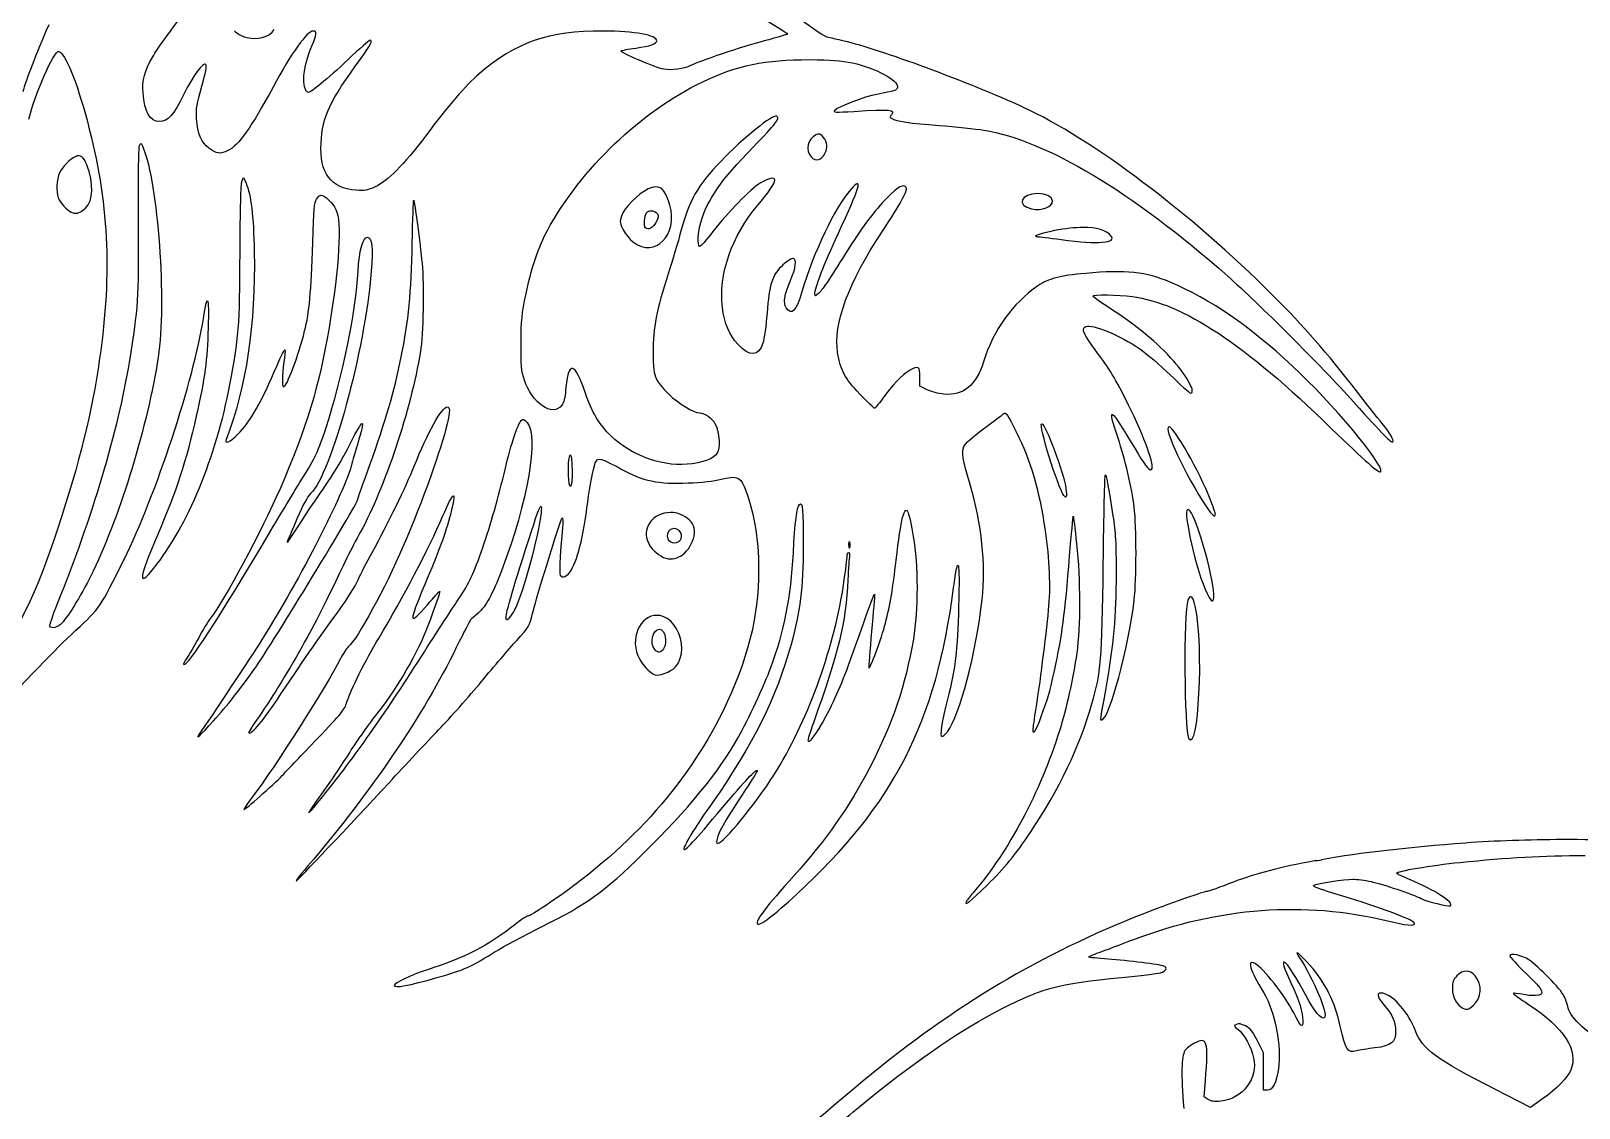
# Model space of a CAD drawing. Extents: x 61 to 2916, y 182 to 2969.
# Drawn here: x 692 to 1449, y 1336 to 1862 of the extents above; entities that cross this region are included whole.
import ezdxf

# ---------------------------------------------------------------- set-up
doc = ezdxf.new("R2010")
doc.units = 0
doc.layers.add('Layer_1', color=7, linetype='CONTINUOUS')

msp = doc.modelspace()

# ---------------------------------------------------------------- linework, layer by layer
at = {"layer": 'Layer_1', "color": 7}
for points in [[(1077.24412, 1811.800988)], [(715.348899, 1801.160319)], [(745.827955, 1807.172054)], [(997.421579, 1785.918579)], [(1184.135487, 1782.643221)], [(995.249185, 1774.28184)], [(1206.257642, 1766.109418)], [(1186.116032, 1670.154574)], [(1248.316432, 1668.653057)], [(955.748075, 1654.950904)], [(1004.757495, 1626.742349)], [(1257.442376, 1628.15293)], [(1006.51688, 1619.04011)], [(1092.118092, 1612.518619)], [(1258.889666, 1585.574178)], [(998.271182, 1576.449652)], [(999.314136, 1569.652745)], [(1393.627205, 1402.542657)]]:
    msp.add_lwpolyline(points, close=True, dxfattribs=at)
for points in [[(795.294436, 1788.660796), (796.094233, 1790.535806), (797.276398, 1787.780437)], [(1130.15995, 1686.780617), (1126.617907, 1688.536969), (1126.617907, 1692.969631)], [(941.409712, 1629.82291), (941.410137, 1629.82291)], [(1440.362127, 1466.836847), (1440.360228, 1466.837811)], [(1296.394952, 1344.351563), (1294.562405, 1344.351563), (1294.562405, 1353.436575), (1294.562405, 1362.52014), (1291.562377, 1368.378039)], [(1267.481759, 1339.835505), (1265.477828, 1341.149424), (1266.109163, 1349.125547)], [(1430.859203, 1340.021487), (1424.970548, 1335.780758), (1408.140863, 1344.442386)]]:
    msp.add_lwpolyline(points, dxfattribs=at)
for points in [[(998.351743, 1899.475069), (1017.080873, 1888.760387), (1062.440477, 1861.086362), (1061.948097, 1860.674232)], [(1081.242826, 1859.22116), (1078.232451, 1859.993887), (1065.812355, 1869.265276), (1048.115295, 1883.952189)], [(751.734213, 1849.560402), (754.479151, 1854.272448), (756.314647, 1856.82701), (769.135194, 1873.780229)], [(700.876201, 1865.155112), (694.41146, 1850.257812), (689.801517, 1838.386619), (688.136413, 1832.352773)], [(791.680705, 1862.204974), (792.889118, 1861.076243), (794.998498, 1859.794327), (796.368231, 1859.355891)], [(796.368231, 1859.355891), (802.390143, 1857.428609), (809.100706, 1859.053178), (811.025436, 1862.90519)], [(830.122674, 1862.155197), (827.112016, 1862.155197), (819.462446, 1851.498313), (810.4718, 1834.780087)], [(829.636361, 1855.308486), (831.842885, 1860.139843), (831.985609, 1862.155197), (830.122674, 1862.155197)], [(971.726654, 1862.124441), (945.053121, 1862.174048), (929.060737, 1856.65849), (911.212335, 1841.25322)], [(997.976746, 1857.373929), (997.976746, 1860.165213), (987.312436, 1862.096095), (971.726654, 1862.124441)], [(825.476194, 1838.698572), (825.476194, 1843.142687), (827.171345, 1849.91102), (829.636361, 1855.308486)], [(857.863993, 1857.655183), (857.527236, 1857.655183), (852.717621, 1853.420294), (847.176467, 1848.243478)], [(853.593926, 1848.95543), (858.136177, 1855.167264), (859.358452, 1857.655183), (857.863993, 1857.655183)], [(980.527491, 1852.438823), (980.843215, 1852.717187), (984.071688, 1853.344694), (987.702314, 1853.833388)], [(987.702314, 1853.833388), (994.908034, 1854.803662), (997.976746, 1855.861017), (997.976746, 1857.373929)], [(1050.476902, 1857.293368), (1040.067455, 1854.535759), (1018.446553, 1847.315044), (1014.44745, 1845.259579)], [(1061.948097, 1860.674232), (1061.620128, 1860.399837), (1056.458307, 1858.877911), (1050.476902, 1857.293368)], [(1089.491416, 1857.242117), (1086.397674, 1857.959285), (1082.686487, 1858.850444), (1081.242826, 1859.22116)], [(1177.158155, 1824.839691), (1150.304083, 1837.169588), (1106.948636, 1853.194514), (1089.491416, 1857.242117)], [(691.205295, 1819.035906), (693.679098, 1830.436603), (703.529551, 1852.933301), (705.730661, 1852.207374)], [(705.730661, 1852.207374), (708.985128, 1851.134429), (714.535381, 1837.537186), (719.730283, 1817.910888)], [(746.928056, 1831.86507), (746.444521, 1838.260561), (747.573281, 1842.41676), (751.734213, 1849.560402)], [(777.691372, 1845.738607), (776.363932, 1847.066104), (771.348209, 1840.362883), (766.854431, 1831.257122)], [(847.176467, 1848.243478), (836.610263, 1838.372672), (829.126152, 1832.155084), (827.809681, 1832.155084)], [(833.945971, 1807.343437), (834.74336, 1820.840702), (837.866299, 1827.452562), (853.593926, 1848.95543)], [(1001.386921, 1843.472471), (997.21601, 1844.251717), (979.754736, 1851.757372), (980.527491, 1852.438823)], [(1020.523334, 1837.336322), (1037.420115, 1845.419028), (1050.941389, 1848.228001), (1072.617737, 1848.157134)], [(1072.617737, 1848.157134), (1083.338429, 1848.122552), (1087.662497, 1847.787297), (1093.617794, 1846.534039)], [(1093.617794, 1846.534039), (1104.898897, 1844.160073), (1116.254439, 1837.996854), (1115.600824, 1834.602865)], [(775.621564, 1835.128693), (777.524184, 1841.762409), (778.201355, 1845.228681), (777.691372, 1845.738607)], [(827.809681, 1832.155084), (826.461548, 1832.155084), (825.476194, 1834.917937), (825.476194, 1838.698572)], [(911.212335, 1841.25322), (904.697731, 1835.630682), (896.343324, 1825.945971), (884.925562, 1810.780031)], [(1014.44745, 1845.259579), (1011.364423, 1843.67444), (1004.980101, 1842.801225), (1001.386921, 1843.472471)], [(755.034545, 1817.905049), (750.34716, 1817.905049), (747.630002, 1822.583788), (746.928056, 1831.86507)], [(766.854431, 1831.257122), (761.760869, 1820.935578), (759.077358, 1817.905049), (755.034545, 1817.905049)], [(773.131263, 1819.153062), (772.833681, 1824.575784), (773.11709, 1826.402804), (775.621564, 1835.128693)], [(810.4718, 1834.780087), (799.776818, 1814.892973), (793.618701, 1806.205012), (788.438965, 1803.697448)], [(944.55048, 1764.662213), (961.105657, 1794.985931), (990.227963, 1822.844406), (1020.523334, 1837.336322)], [(1105.568046, 1831.192747), (1099.438417, 1830.065944), (1087.054151, 1825.33808), (1084.992762, 1823.338203)], [(1115.600824, 1834.602865), (1115.323311, 1833.161726), (1114.194183, 1832.778396), (1105.568046, 1831.192747)], [(1084.992762, 1823.338203), (1084.007493, 1822.382102), (1085.170778, 1822.325551), (1094.367815, 1822.881143)], [(1094.367815, 1822.881143), (1112.432814, 1823.972768), (1114.797058, 1823.763231), (1112.710695, 1821.249374)], [(1298.77575, 1733.204634), (1259.164542, 1772.841892), (1210.422855, 1809.566572), (1177.158155, 1824.839691)], [(719.730283, 1817.910888), (730.161245, 1778.502386), (731.890724, 1744.933726), (725.700972, 1702.000359)], [(779.15618, 1804.91034), (775.338382, 1807.770478), (773.520206, 1812.070706), (773.131263, 1819.153062)], [(1056.602563, 1820.470042), (1054.765735, 1821.605322), (1040.304036, 1809.962488), (1029.381289, 1798.554449)], [(1045.042019, 1805.329359), (1056.39002, 1816.994217), (1058.260297, 1819.445315), (1056.602563, 1820.470042)], [(1112.710695, 1821.249374), (1111.877052, 1820.246473), (1111.890034, 1819.938885), (1112.789782, 1819.380203)], [(1112.789782, 1819.380203), (1114.945537, 1818.041679), (1121.670953, 1817.058507), (1135.992989, 1815.986157)], [(1135.992989, 1815.986157), (1144.036633, 1815.383737), (1153.824157, 1814.354672), (1157.743067, 1813.699527)], [(884.925562, 1810.780031), (874.295947, 1796.660616), (866.441601, 1788.721769), (860.33516, 1785.925921)], [(1075.733816, 1811.346877), (1071.711725, 1809.514329), (1070.552748, 1803.775741), (1073.53506, 1800.465998)], [(1077.24412, 1811.800988), (1076.837829, 1811.809492), (1076.378757, 1811.64083), (1075.733816, 1811.346877)], [(1079.44866, 1810.147166), (1078.45191, 1811.305859), (1077.921149, 1811.791549), (1077.24412, 1811.800988)], [(1080.137169, 1802.207723), (1081.712613, 1805.25407), (1081.49528, 1807.768097), (1079.44866, 1810.147166)], [(1157.743067, 1813.699527), (1188.706623, 1808.522285), (1229.793325, 1783.923238), (1276.992025, 1742.305689)], [(714.30739, 1800.880567), (711.13286, 1799.434042), (707.538688, 1795.881483), (706.143755, 1792.810673)], [(715.348899, 1801.160347), (715.012454, 1801.13767), (714.665067, 1801.043843), (714.30739, 1800.880567)], [(715.681375, 1801.160319), (715.571674, 1801.168823), (715.461123, 1801.168823), (715.348899, 1801.160319)], [(720.559334, 1793.449378), (719.153289, 1798.520235), (717.584676, 1801.021931), (715.681375, 1801.160319)], [(744.683917, 1768.186624), (744.587822, 1788.073087), (744.808642, 1805.116901), (745.174624, 1806.061748)], [(745.174624, 1806.061748), (745.453554, 1806.781609), (745.626667, 1807.178205), (745.827955, 1807.172054)], [(745.827955, 1807.172054), (746.086759, 1807.16355), (746.393299, 1806.491198), (747.03943, 1804.985061)], [(747.03943, 1804.985061), (754.202035, 1788.292092), (758.467595, 1728.875493), (754.378294, 1702.779691)], [(788.438965, 1803.697448), (784.602855, 1801.840522), (782.969046, 1802.053603), (779.15618, 1804.91034)], [(851.077377, 1784.323377), (838.633782, 1785.216577), (833.079418, 1792.67923), (833.945971, 1807.343437)], [(1019.452543, 1768.462011), (1022.865722, 1779.955742), (1029.107859, 1788.949307), (1045.042019, 1805.329359)], [(1073.53506, 1800.465998), (1075.569208, 1798.209075), (1078.464751, 1798.973638), (1080.137169, 1802.207723)], [(717.16818, 1774.318407), (721.969036, 1777.245812), (723.171723, 1784.028687), (720.559334, 1793.449378)], [(1029.381289, 1798.554449), (1017.77165, 1786.429441), (1013.653378, 1779.178139), (1009.665898, 1763.846286)], [(706.143755, 1792.810673), (704.603999, 1789.420738), (704.323056, 1783.839077), (705.531441, 1780.640708)], [(794.358433, 1753.7857), (794.447441, 1775.16407), (794.776573, 1787.446175), (795.294436, 1788.660796)], [(797.276398, 1787.780437), (799.744191, 1782.030397), (800.923578, 1772.142838), (801.293047, 1754.097682)], [(860.33516, 1785.925921), (856.686421, 1784.25492), (855.317141, 1784.018964), (851.077377, 1784.323377)], [(997.421579, 1785.918579), (996.355466, 1785.889382), (995.150284, 1785.552569), (993.76238, 1784.938611)], [(1004.397126, 1777.007928), (1002.561347, 1783.322971), (1000.61975, 1786.007134), (997.421579, 1785.918579)], [(1048.578137, 1787.833218), (1043.619193, 1784.71816), (1032.656336, 1773.473227), (1025.420313, 1764.077736)], [(1047.297894, 1776.956705), (1052.395425, 1782.98063), (1055.74267, 1787.829562), (1055.74267, 1789.188183)], [(1055.74267, 1789.188183), (1055.74267, 1790.877354), (1052.426464, 1790.250555), (1048.578137, 1787.833218)], [(1086.585101, 1762.968847), (1097.30602, 1785.835751), (1099.057411, 1791.906645), (1092.863464, 1784.730689)], [(1108.302921, 1764.334073), (1116.917152, 1777.308911), (1120.710516, 1784.29968), (1119.873726, 1785.653511)], [(1119.873726, 1785.653511), (1118.692865, 1787.564351), (1116.015732, 1786.113774), (1110.539718, 1780.599747)], [(705.531441, 1780.640708), (706.478783, 1778.133229), (709.754878, 1774.499967), (711.858163, 1773.624115)], [(829.85908, 1758.767662), (830.364527, 1774.958047), (830.661372, 1778.308807), (831.740015, 1779.955231)], [(831.740015, 1779.955231), (832.444653, 1781.030643), (833.404269, 1781.910775), (833.871363, 1781.910775)], [(833.871363, 1781.910775), (835.634093, 1781.910775), (839.642493, 1778.079087), (841.160423, 1774.943931)], [(878.511135, 1758.487825), (878.7569, 1770.149027), (879.066303, 1779.581567), (879.199645, 1779.448367)], [(879.199645, 1779.448367), (879.640434, 1779.007833), (882.369667, 1758.436461), (883.292404, 1748.603016)], [(993.76238, 1784.938611), (989.117487, 1782.884053), (981.862472, 1775.466159), (980.698846, 1771.582115)], [(1092.863464, 1784.730689), (1084.809615, 1775.400055), (1074.767624, 1754.393025), (1068.929313, 1734.6621)], [(1110.539718, 1780.599747), (1104.75107, 1774.771187), (1097.697231, 1765.316593), (1090.255979, 1753.412178)], [(1184.135487, 1782.643221), (1175.885253, 1782.671567), (1173.590685, 1776.873622), (1181.176504, 1775.165175)], [(1181.176504, 1775.165175), (1186.178593, 1774.038542), (1191.763032, 1776.210454), (1191.34407, 1779.120255)], [(1191.34407, 1779.120255), (1191.040479, 1781.228643), (1188.174643, 1782.643221), (1184.135487, 1782.643221)], [(711.858163, 1773.624115), (714.077443, 1772.700273), (714.633177, 1772.772415), (717.16818, 1774.318407)], [(841.160423, 1774.943931), (844.134854, 1768.799533), (842.93486, 1747.826406), (837.84691, 1717.035565)], [(980.698846, 1771.582115), (979.86319, 1768.792872), (979.945707, 1768.164882), (981.569, 1764.896526)], [(986.605133, 1758.846721), (997.122268, 1750.930948), (1008.578695, 1762.624919), (1004.397126, 1777.007928)], [(992.515813, 1765.872129), (991.619183, 1766.768447), (991.926233, 1771.787316), (992.964028, 1773.206627)], [(992.964028, 1773.206627), (993.486625, 1773.921442), (994.348445, 1774.270813), (995.249185, 1774.28184)], [(995.249185, 1774.28184), (996.407283, 1774.296014), (997.629926, 1773.751873), (998.282889, 1772.708635)], [(998.282889, 1772.708635), (998.923549, 1771.68473), (998.77181, 1770.757486), (997.609092, 1768.583618)], [(1030.055115, 1727.058139), (1028.062636, 1742.844274), (1034.710582, 1762.0816), (1047.297894, 1776.956705)], [(740.271777, 1700.154659), (744.797077, 1728.453016), (744.871033, 1729.580046), (744.683917, 1768.186624)], [(934.128079, 1733.781769), (936.699083, 1746.185368), (940.320552, 1756.914535), (944.55048, 1764.662213)], [(981.569, 1764.896526), (982.603026, 1762.814529), (984.731681, 1760.257018), (986.605133, 1758.846721)], [(997.609092, 1768.583618), (996.197944, 1765.946538), (993.747158, 1764.640471), (992.515813, 1765.872129)], [(1009.665898, 1763.846286), (1008.548789, 1759.551529), (1005.801895, 1750.339497), (1003.560449, 1743.375034)], [(1018.894456, 1756.848771), (1017.834862, 1757.50352), (1018.150615, 1764.078246), (1019.452543, 1768.462011)], [(1025.420313, 1764.077736), (1022.18824, 1759.88103), (1019.252133, 1756.627668), (1018.894456, 1756.848771)], [(1075.242741, 1733.327629), (1075.242741, 1736.618408), (1079.738248, 1748.365245), (1086.585101, 1762.968847)], [(1086.390247, 1704.981367), (1084.142649, 1718.826925), (1091.722998, 1739.360511), (1108.302921, 1764.334073)], [(1192.420701, 1764.546417), (1185.097682, 1763.086911), (1181.182429, 1761.720125), (1184.022696, 1761.612352)], [(1206.257642, 1766.109418), (1202.261544, 1766.095244), (1197.597744, 1765.578288), (1192.420701, 1764.546417)], [(1219.95696, 1762.066463), (1217.723593, 1764.764686), (1212.91789, 1766.133739), (1206.257642, 1766.109418)], [(825.923077, 1715.53558), (828.243497, 1724.800053), (829.088394, 1734.073824), (829.85908, 1758.767662)], [(852.06035, 1744.587898), (852.56917, 1754.940312), (854.290571, 1761.285714), (856.59112, 1761.285714)], [(856.59112, 1761.285714), (858.835883, 1761.285714), (859.423592, 1756.212249), (858.505731, 1744.737284)], [(873.132208, 1702.78553), (876.704979, 1720.605586), (877.994378, 1733.957575), (878.511135, 1758.487825)], [(1184.022696, 1761.612352), (1184.620978, 1761.589674), (1189.834617, 1760.951735), (1195.609715, 1760.192955)], [(1195.609715, 1760.192955), (1214.194249, 1757.751694), (1222.969348, 1758.426795), (1219.95696, 1762.066463)], [(801.293047, 1754.097682), (802.01183, 1718.971181), (797.375469, 1687.997732), (787.573233, 1662.453838)], [(789.423356, 1689.339629), (793.764572, 1711.994898), (794.208139, 1717.792928), (794.358433, 1753.7857)], [(883.292404, 1748.603016), (884.296439, 1737.900494), (883.853496, 1713.483346), (882.508735, 1705.410534)], [(1059.675838, 1747.809143), (1054.437907, 1743.099648), (1052.891263, 1738.42156), (1051.860809, 1724.162086)], [(1064.672427, 1750.97908), (1064.015071, 1751.115994), (1061.766935, 1749.689397), (1059.675838, 1747.809143)], [(1063.311566, 1740.191944), (1065.950375, 1746.392439), (1066.480625, 1750.602666), (1064.672427, 1750.97908)], [(1090.255979, 1753.412178), (1081.888957, 1740.026343), (1078.887596, 1735.574859), (1077.095783, 1733.891641)], [(858.505731, 1744.737284), (855.421882, 1706.186577), (838.861206, 1645.459403), (828.848384, 1635.982586)], [(836.39962, 1668.285431), (844.128107, 1691.885886), (851.15241, 1726.110741), (852.06035, 1744.587898)], [(1003.560449, 1743.375034), (997.886066, 1725.74405), (996.209509, 1717.056258), (996.158514, 1705.037011)], [(1061.291563, 1726.798853), (1059.697297, 1729.231809), (1060.274206, 1733.053943), (1063.311566, 1740.191944)], [(1207.618163, 1743.662128), (1194.799883, 1742.497085), (1189.32659, 1741.065698), (1184.256782, 1737.555233)], [(1248.839058, 1739.398014), (1237.213771, 1744.35693), (1226.953086, 1745.419104), (1207.618163, 1743.662128)], [(1276.992025, 1742.305689), (1292.258029, 1728.845105), (1322.117118, 1698.986894), (1338.637202, 1680.66193)], [(776.422808, 1721.53558), (778.458685, 1734.538679), (779.211002, 1733.084274), (778.74901, 1717.035565)], [(931.681801, 1709.537025), (931.737927, 1720.796897), (932.023858, 1723.630559), (934.128079, 1733.781769)], [(1068.929313, 1734.6621), (1066.094148, 1725.079323), (1063.899105, 1722.819281), (1061.291563, 1726.798853)], [(1077.095783, 1733.891641), (1075.652405, 1732.535769), (1075.242741, 1732.410675), (1075.242741, 1733.327629)], [(1184.256782, 1737.555233), (1171.731294, 1728.882976), (1162.517674, 1716.042019), (1157.64632, 1700.466726)], [(1211.019578, 1732.598131), (1210.98131, 1733.436027), (1223.523551, 1733.280631), (1230.251576, 1732.36087)], [(1217.957112, 1727.557577), (1214.1555, 1730.02058), (1211.047925, 1732.28853), (1211.019578, 1732.598131)], [(1308.648824, 1698.351507), (1286.85291, 1718.499636), (1268.823911, 1730.872733), (1248.839058, 1739.398014)], [(1340.396474, 1685.542893), (1325.185434, 1705.225346), (1314.44317, 1717.526726), (1298.77575, 1733.204634)], [(1037.717725, 1708.902743), (1033.391475, 1713.596109), (1031.05606, 1719.129043), (1030.055115, 1727.058139)], [(1250.608534, 1700.720087), (1242.559277, 1709.948872), (1232.971994, 1717.829609), (1217.957112, 1727.557577)], [(1230.251576, 1732.36087), (1255.392496, 1728.923256), (1285.152202, 1709.224731), (1327.450096, 1668.024699)], [(737.668742, 1603.785218), (753.33534, 1635.420247), (771.656024, 1691.086542), (776.422808, 1721.53558)], [(1051.860809, 1724.162086), (1051.428808, 1718.180964), (1050.522739, 1711.605926), (1049.846702, 1709.550235)], [(1213.871609, 1704.070195), (1206.43203, 1713.927423), (1205.152013, 1716.735942), (1207.662128, 1717.699186)], [(1207.662128, 1717.699186), (1210.978107, 1718.97172), (1224.243922, 1713.484395), (1234.039638, 1706.788969)], [(778.74901, 1717.035565), (778.288351, 1701.043578), (777.201374, 1692.929209), (772.976009, 1673.910434)], [(837.84691, 1717.035565), (833.254202, 1689.242061), (826.697816, 1667.714815), (813.883505, 1638.358537)], [(815.635435, 1688.16047), (817.182334, 1688.16047), (822.832453, 1703.196895), (825.923077, 1715.53558)], [(754.378294, 1702.779691), (749.063912, 1668.864409), (736.249601, 1626.69793), (722.555895, 1598.067862)], [(812.414134, 1698.620912), (814.39414, 1703.342993), (816.147572, 1706.805694), (816.309119, 1706.317283)], [(816.309119, 1706.317283), (816.472112, 1705.828815), (816.241654, 1703.083424), (815.796443, 1700.214668)], [(882.508735, 1705.410534), (877.757826, 1676.886822), (864.976227, 1638.434562), (853.216124, 1617.285261)], [(857.782043, 1650.102199), (865.361343, 1671.021723), (869.859855, 1686.462172), (873.132208, 1702.78553)], [(933.275557, 1691.520924), (931.821067, 1696.138322), (931.625079, 1698.359982), (931.681801, 1709.537025)], [(996.158514, 1705.037011), (996.110608, 1693.455491), (996.860374, 1691.495044), (1004.040895, 1684.42516)], [(1049.846702, 1709.550235), (1047.666796, 1702.919694), (1043.440921, 1702.693716), (1037.717725, 1708.902743)], [(1097.212561, 1684.641983), (1089.898841, 1692.202007), (1087.835666, 1696.079729), (1086.390247, 1704.981367)], [(1229.757949, 1676.692194), (1222.854771, 1690.970888), (1219.847118, 1696.15326), (1213.871609, 1704.070195)], [(1234.039638, 1706.788969), (1237.245972, 1704.59747), (1243.945877, 1698.835637), (1248.928378, 1693.983276)], [(705.141818, 1582.190394), (721.695067, 1622.790047), (735.097455, 1667.795064), (740.271777, 1700.154659)], [(725.700972, 1702.000359), (721.876173, 1675.470827), (716.031795, 1651.715996), (705.31904, 1619.160271)], [(793.346234, 1665.121304), (799.185084, 1670.867744), (805.227689, 1681.482619), (812.414134, 1698.620912)], [(815.796443, 1700.214668), (814.822768, 1693.937382), (814.745524, 1688.16047), (815.635435, 1688.16047)], [(963.115966, 1685.166394), (957.961118, 1700.63706), (954.531073, 1701.179613), (953.465526, 1686.694216)], [(1121.445513, 1696.121966), (1117.862822, 1694.022337), (1113.066274, 1689.001058), (1108.075893, 1682.125348)], [(1126.617907, 1692.969631), (1126.617907, 1698.310092), (1125.912674, 1698.740081), (1121.445513, 1696.121966)], [(1157.64632, 1700.466726), (1153.979723, 1688.742538), (1147.849272, 1683.74079), (1138.216634, 1684.614147)], [(1258.865911, 1685.16047), (1261.578676, 1685.16047), (1257.536969, 1692.775911), (1250.608534, 1700.720087)], [(1351.82668, 1646.785908), (1353.06171, 1650.490773), (1327.844283, 1680.606824), (1308.648824, 1698.351507)], [(752.204483, 1599.472688), (768.836535, 1620.356751), (782.548751, 1653.464241), (789.423356, 1689.339629)], [(951.6374, 1679.195676), (947.214801, 1673.243809), (936.834154, 1680.211786), (933.275557, 1691.520924)], [(1248.928378, 1693.983276), (1253.911077, 1689.131141), (1258.382915, 1685.16047), (1258.865911, 1685.16047)], [(953.465526, 1686.694216), (953.185745, 1682.89011), (952.601466, 1680.493126), (951.6374, 1679.195676)], [(975.666796, 1664.104826), (969.949836, 1669.604594), (966.211664, 1675.875814), (963.115966, 1685.166394)], [(1004.040895, 1684.42516), (1008.176939, 1680.352867), (1016.27396, 1675.411923), (1018.812421, 1675.411923)], [(1104.416723, 1677.683898), (1104.16784, 1677.67256), (1100.925987, 1680.803237), (1097.212561, 1684.641983)], [(1108.075893, 1682.125348), (1106.311604, 1679.69466), (1104.666172, 1677.683898), (1104.416723, 1677.683898)], [(1138.216634, 1684.614147), (1135.732626, 1684.839502), (1132.107329, 1685.814595), (1130.15995, 1686.780617)], [(1223.429781, 1663.035395), (1217.811524, 1679.69724), (1219.260231, 1678.82754), (1231.546474, 1658.160385)], [(1338.637202, 1680.66193), (1353.091389, 1664.628613), (1356.99485, 1660.663725), (1357.662638, 1661.331825)], [(1353.183175, 1669.417819), (1351.887171, 1670.864371), (1346.132709, 1678.12086), (1340.396474, 1685.542893)], [(772.976009, 1673.910434), (768.15823, 1652.222776), (763.124451, 1636.741961), (754.162945, 1616.050372)], [(846.945131, 1658.035887), (854.429753, 1672.751996), (855.833247, 1673.926422), (852.469022, 1662.660399)], [(879.42517, 1649.372757), (886.008088, 1665.880623), (892.994746, 1678.410449), (895.617652, 1678.410449)], [(895.617652, 1678.410449), (897.044306, 1678.410449), (897.031238, 1676.372559), (895.569747, 1670.160413)], [(931.736906, 1671.660427), (932.708909, 1672.657347), (933.035291, 1672.553684), (934.599199, 1670.753678)], [(1018.812421, 1675.411923), (1021.309695, 1675.411923), (1025.135997, 1672.821644), (1026.441356, 1670.24687)], [(1157.658027, 1667.671615), (1162.452052, 1671.238999), (1166.898746, 1674.602402), (1167.539917, 1675.143821)], [(1167.539917, 1675.143821), (1168.561271, 1676.006406), (1169.322291, 1674.889836), (1173.663026, 1666.158419)], [(1239.425907, 1647.660342), (1241.905946, 1647.660342), (1237.730472, 1660.202413), (1229.757949, 1676.692194)], [(787.573233, 1662.453838), (786.592698, 1659.898141), (789.319919, 1661.158741), (793.346234, 1665.121304)], [(824.509463, 1642.999178), (831.093515, 1653.532811), (832.658471, 1656.860639), (836.39962, 1668.285431)], [(895.569747, 1670.160413), (892.538707, 1657.286574), (883.932412, 1633.316111), (873.954457, 1609.955099)], [(934.599199, 1670.753678), (940.497009, 1663.965786), (935.080948, 1632.542562), (922.087884, 1598.160186)], [(924.018624, 1648.410363), (926.900277, 1660.434912), (930.05366, 1669.934378), (931.736906, 1671.660427)], [(1026.441356, 1670.24687), (1028.369998, 1666.442197), (1029.077386, 1660.32419), (1027.975046, 1656.984145)], [(1148.022299, 1658.96605), (1148.618399, 1660.404609), (1152.008872, 1663.46785), (1157.658027, 1667.671615)], [(1173.663026, 1666.158419), (1180.778802, 1651.845143), (1184.760727, 1638.268139), (1187.776799, 1618.035254)], [(1196.939764, 1635.091966), (1193.984891, 1638.895448), (1184.335302, 1670.154574), (1186.116032, 1670.154574)], [(1186.116032, 1670.154574), (1187.960513, 1670.154574), (1197.089688, 1645.679145), (1197.935833, 1638.466962)], [(1248.316432, 1668.653057), (1245.217872, 1668.653057), (1256.350836, 1644.862481), (1266.654805, 1629.46546)], [(1268.452203, 1633.244791), (1263.382707, 1646.320486), (1250.682235, 1668.653057), (1248.316432, 1668.653057)], [(1327.450096, 1668.024699), (1344.111629, 1651.79599), (1351.384474, 1645.459006), (1351.82668, 1646.785908)], [(1357.662638, 1661.331825), (1358.320845, 1661.990031), (1355.863313, 1666.425784), (1353.183175, 1669.417819)], [(836.18138, 1640.03583), (839.444351, 1644.710969), (844.287642, 1652.810995), (846.945131, 1658.035887)], [(852.469022, 1662.660399), (851.298877, 1658.741801), (849.752516, 1653.341614), (849.032513, 1650.660371)], [(1015.279223, 1650.616462), (1002.248401, 1648.594474), (986.057874, 1654.108331), (975.666796, 1664.104826)], [(1027.975046, 1656.984145), (1026.868935, 1653.632761), (1023.354955, 1651.869351), (1015.279223, 1650.616462)], [(1151.061843, 1640.523646), (1147.374241, 1653.036151), (1146.859496, 1656.158863), (1148.022299, 1658.96605)], [(1231.312077, 1629.285289), (1230.160073, 1638.601381), (1226.761379, 1653.153761), (1223.429781, 1663.035395)], [(1231.546474, 1658.160385), (1236.227311, 1650.286565), (1238.197339, 1647.660342), (1239.425907, 1647.660342)], [(849.032513, 1650.660371), (845.087213, 1635.969178), (824.273138, 1595.333129), (804.668156, 1564.045373)], [(851.738078, 1632.802358), (851.738078, 1633.141667), (854.457589, 1640.926762), (857.782043, 1650.102199)], [(858.864598, 1607.160215), (866.580244, 1621.224637), (875.515643, 1639.568282), (879.42517, 1649.372757)], [(955.014183, 1642.8073), (954.512449, 1647.649854), (955.058403, 1655.077499), (955.748075, 1654.950904)], [(955.748075, 1654.950904), (955.846437, 1654.933896), (955.948201, 1654.760415), (956.04988, 1654.404524)], [(956.04988, 1654.404524), (956.343494, 1653.373277), (956.606465, 1649.998252), (956.606465, 1646.90451)], [(964.272618, 1631.910293), (965.241248, 1639.962412), (966.757023, 1647.789064), (967.961156, 1650.956252)], [(967.961156, 1650.956252), (968.662478, 1652.799883), (969.068372, 1653.031644), (970.942107, 1652.65696)], [(970.942107, 1652.65696), (972.135213, 1652.418282), (976.504351, 1650.328121), (980.651111, 1648.011868)], [(809.440581, 1617.979609), (815.33499, 1627.910255), (822.115626, 1639.168964), (824.509463, 1642.999178)], [(912.960438, 1609.641671), (916.912286, 1621.140731), (920.486871, 1633.672427), (924.018624, 1648.410363)], [(956.606465, 1646.90451), (956.635662, 1639.371415), (955.636701, 1636.799562), (955.014183, 1642.8073)], [(980.651111, 1648.011868), (991.112432, 1642.168539), (998.675545, 1640.589693), (1013.365604, 1641.181314)], [(1013.365604, 1641.181314), (1019.830034, 1641.441819), (1026.027524, 1642.150454), (1029.49065, 1643.024066)], [(1029.49065, 1643.024066), (1036.792976, 1644.86577), (1038.565457, 1644.30207), (1040.639602, 1639.480606)], [(1216.171421, 1601.716856), (1216.482978, 1625.329188), (1216.927792, 1644.838103), (1217.160234, 1645.070517)], [(1217.160234, 1645.070517), (1217.622226, 1645.53231), (1218.549526, 1640.620449), (1220.920516, 1625.160271)], [(813.883505, 1638.358537), (804.679637, 1617.27327), (786.787495, 1583.940227), (779.916576, 1575.077084)], [(828.848384, 1635.982586), (827.192067, 1634.415022), (825.045581, 1630.462578), (822.126199, 1623.607561)], [(826.862085, 1626.285289), (828.724481, 1629.172952), (832.918409, 1635.360606), (836.18138, 1640.03583)], [(893.3535, 1624.785275), (898.995313, 1637.885036), (900.408474, 1638.263944), (897.157663, 1625.804843)], [(1040.639602, 1639.480606), (1045.251302, 1628.760226), (1047.831433, 1614.085219), (1047.771961, 1598.910208)], [(1156.982813, 1584.285147), (1158.89456, 1601.404477), (1156.840513, 1620.916397), (1151.061843, 1640.523646)], [(1197.935833, 1638.466962), (1198.449217, 1634.088838), (1198.247985, 1633.408124), (1196.939764, 1635.091966)], [(801.605142, 1550.535041), (809.938715, 1562.388688), (851.738078, 1630.980526), (851.738078, 1632.802358)], [(941.421475, 1626.538707), (940.294077, 1615.516153), (932.65043, 1587.446127), (928.574679, 1579.357412)], [(935.415523, 1613.5294), (939.112678, 1625.065027), (940.882891, 1630.004696), (941.409712, 1629.82291)], [(941.410137, 1629.82291), (941.649665, 1629.740138), (941.63209, 1628.598906), (941.421475, 1626.538707)], [(955.649117, 1597.761719), (958.943553, 1602.08091), (962.266817, 1615.239094), (964.272618, 1631.910293)], [(1004.757495, 1626.742349), (1000.557643, 1626.765026), (996.45122, 1624.866346), (994.229645, 1621.222766)], [(1013.88497, 1623.125613), (1011.347103, 1625.546521), (1008.024066, 1626.725171), (1004.757495, 1626.742349)], [(1064.748056, 1607.088441), (1065.530165, 1621.86748), (1066.478527, 1629.448338), (1067.698251, 1630.668062)], [(1067.698251, 1630.668062), (1069.238914, 1632.208725), (1069.616915, 1628.146353), (1069.560137, 1610.535239)], [(1114.979241, 1603.490754), (1117.272817, 1623.828806), (1119.150378, 1631.12617), (1120.903045, 1626.516739)], [(1120.903045, 1626.516739), (1121.297941, 1625.478348), (1122.39637, 1620.277097), (1123.343485, 1614.957612)], [(1231.312077, 1583.910151), (1232.481655, 1594.229427), (1232.485397, 1619.796254), (1231.312077, 1629.285289)], [(1257.442376, 1628.15293), (1254.770431, 1628.15293), (1261.864182, 1597.422723), (1266.922935, 1587.083036)], [(1263.811562, 1614.652887), (1260.607013, 1624.510172), (1258.88839, 1628.15293), (1257.442376, 1628.15293)], [(1266.654805, 1629.46546), (1269.348067, 1625.440562), (1270.984939, 1624.105865), (1270.984939, 1625.932261)], [(1270.984939, 1625.932261), (1270.984939, 1626.360294), (1269.845691, 1629.650988), (1268.452203, 1633.244791)], [(705.31904, 1619.160271), (694.577145, 1586.515198), (686.921197, 1570.868954), (667.438077, 1541.748831)], [(817.441592, 1612.41025), (817.056391, 1611.311793), (820.032325, 1615.695842), (826.862085, 1626.285289)], [(822.126199, 1623.607561), (819.766916, 1618.068022), (817.65986, 1613.028999), (817.441592, 1612.41025)], [(862.270861, 1565.535098), (873.97651, 1585.043474), (886.604443, 1609.115021), (893.3535, 1624.785275)], [(897.157663, 1625.804843), (894.798976, 1616.763939), (891.230316, 1606.978428), (884.677161, 1591.58597)], [(948.074353, 1613.333129), (949.799212, 1618.996768), (951.474861, 1623.890686), (951.799458, 1624.208168)], [(951.877127, 1619.160271), (950.963773, 1609.174067), (950.359028, 1598.579375), (950.605643, 1596.847685)], [(951.799458, 1624.208168), (952.125415, 1624.525932), (952.160508, 1622.254013), (951.877127, 1619.160271)], [(994.229645, 1621.222766), (990.789848, 1615.580641), (993.986715, 1608.230694), (1001.359085, 1604.831092)], [(1003.23418, 1615.414672), (1003.23418, 1617.673155), (1004.804607, 1619.10012), (1006.51688, 1619.04011)], [(1006.516795, 1619.04011), (1007.295135, 1619.011764), (1008.10304, 1618.67855), (1008.806403, 1617.975187)], [(1015.950384, 1614.093326), (1017.110637, 1617.714031), (1016.427683, 1620.700254), (1013.88497, 1623.125613)], [(1199.760783, 1605.625051), (1200.609706, 1616.124328), (1201.390228, 1624.801943), (1201.495167, 1624.906853)], [(1201.495167, 1624.906853), (1201.600049, 1625.011735), (1202.346697, 1618.952661), (1203.154829, 1611.441989)], [(1220.920516, 1625.160271), (1222.17315, 1616.993887), (1222.482524, 1611.553447), (1222.454178, 1597.035197)], [(754.162945, 1616.050372), (744.796708, 1594.425104), (744.20676, 1589.430329), (752.204483, 1599.472688)], [(766.886774, 1552.410052), (769.367352, 1552.410052), (782.871959, 1573.217805), (809.440581, 1617.979609)], [(853.216124, 1617.285261), (851.151645, 1613.572685), (848.249213, 1608.003978), (846.766377, 1604.910208)], [(924.396937, 1574.624446), (924.08263, 1577.00788), (926.910198, 1586.989975), (935.415523, 1613.5294)], [(941.869209, 1593.285176), (943.55648, 1598.647463), (946.349182, 1607.669545), (948.074353, 1613.333129)], [(1001.359085, 1604.831092), (1006.975329, 1602.241097), (1013.47522, 1606.366653), (1015.950384, 1614.093326)], [(1008.533992, 1612.429299), (1005.716317, 1610.921263), (1003.23418, 1612.319314), (1003.23418, 1615.414672)], [(1008.806403, 1617.975187), (1010.435705, 1616.3458), (1010.28938, 1613.368675), (1008.533992, 1612.429299)], [(1091.908611, 1610.904397), (1091.908611, 1611.986498), (1091.995068, 1612.589202), (1092.118092, 1612.518619)], [(1092.118148, 1612.518619), (1092.159251, 1612.495942), (1092.204038, 1612.397296), (1092.251377, 1612.216898)], [(1092.251377, 1612.216898), (1092.441299, 1611.494855), (1092.441299, 1610.313825), (1092.251377, 1609.591895)], [(1123.343485, 1614.957612), (1125.771621, 1601.360908), (1125.780607, 1578.947379), (1123.371831, 1564.858296)], [(1187.776799, 1618.035254), (1189.865996, 1604.022677), (1190.414389, 1590.096388), (1189.313466, 1579.032221)], [(1203.154829, 1611.441989), (1205.034857, 1593.974819), (1205.058498, 1570.932195), (1203.208971, 1558.035084)], [(1266.922935, 1587.083036), (1272.613731, 1575.45072), (1270.517249, 1594.027685), (1263.811562, 1614.652887)], [(846.766377, 1604.910208), (835.397995, 1581.190952), (831.463353, 1573.422723), (824.688188, 1561.320675)], [(873.954457, 1609.955099), (865.466905, 1590.083944), (851.855348, 1565.144482), (847.254675, 1561.035084)], [(852.035462, 1593.796377), (853.415683, 1596.815596), (856.488591, 1602.829118), (858.864598, 1607.160215)], [(901.319277, 1584.679193), (906.41179, 1592.15704), (908.467255, 1596.56711), (912.960438, 1609.641671)], [(1053.751439, 1550.992101), (1060.344023, 1568.689757), (1063.592962, 1585.262706), (1064.748056, 1607.088441)], [(1069.560137, 1610.535239), (1069.49494, 1589.756654), (1068.110155, 1578.462653), (1063.643589, 1562.261185)], [(1089.446912, 1592.782762), (1090.296429, 1598.667504), (1090.990863, 1604.310451), (1090.990863, 1605.321828)], [(1090.990863, 1605.321828), (1090.990863, 1606.333204), (1091.335103, 1607.160215), (1091.755483, 1607.160215)], [(1092.175947, 1605.472716), (1091.986592, 1604.544679), (1091.624011, 1599.397768), (1091.371699, 1594.035197)], [(1091.755483, 1607.160215), (1092.175862, 1607.160215), (1092.365926, 1606.400782), (1092.175947, 1605.472716)], [(1092.251377, 1609.591895), (1092.061455, 1608.870163), (1091.908611, 1609.460367), (1091.908611, 1610.904397)], [(1143.057884, 1589.910179), (1145.337371, 1607.316914), (1146.104996, 1604.416184), (1145.515954, 1580.621555)], [(1192.285658, 1549.410052), (1196.086589, 1566.609035), (1197.411705, 1576.576928), (1199.760783, 1605.625051)], [(722.555895, 1598.067862), (717.675782, 1587.864324), (710.654654, 1576.204256), (707.141326, 1572.466764)], [(714.111118, 1569.145909), (725.811155, 1579.979165), (726.06171, 1580.347103), (737.668742, 1603.785218)], [(922.087884, 1598.160186), (917.929502, 1587.15549), (914.329803, 1580.620052), (910.711933, 1577.507318)], [(950.605643, 1596.847685), (950.96451, 1594.320335), (953.354181, 1594.753017), (955.649117, 1597.761719)], [(1047.771961, 1598.910208), (1047.679268, 1575.234577), (1042.411771, 1554.434845), (1030.205494, 1529.534984)], [(1109.717442, 1572.567791), (1112.150142, 1582.095972), (1113.385258, 1589.358017), (1114.979241, 1603.490754)], [(1210.628452, 1533.145796), (1215.123676, 1548.821152), (1215.541277, 1553.986942), (1216.171421, 1601.716856)], [(1222.454178, 1597.035197), (1222.431501, 1576.119131), (1221.176117, 1562.23658), (1217.371132, 1540.812828)], [(842.872837, 1579.171345), (846.532093, 1584.196054), (850.65524, 1590.77747), (852.035462, 1593.796377)], [(884.677161, 1591.58597), (876.564692, 1572.530288), (876.759999, 1570.96692), (885.919335, 1581.676273)], [(937.325314, 1577.34322), (938.137415, 1580.749029), (940.181768, 1587.922576), (941.869209, 1593.285176)], [(1056.773436, 1500.911804), (1072.714938, 1527.201809), (1084.943751, 1561.584014), (1089.446912, 1592.782762)], [(1066.359954, 1440.114756), (1113.923757, 1483.942173), (1134.425822, 1523.983172), (1143.057884, 1589.910179)], [(1091.371699, 1594.035197), (1090.370442, 1572.830818), (1086.910321, 1558.452685), (1074.518628, 1523.994935)], [(701.374278, 1571.127871), (701.12823, 1571.526112), (702.823354, 1576.504417), (705.141818, 1582.190394)], [(882.967694, 1556.357847), (890.665199, 1568.41729), (898.923767, 1581.162208), (901.319277, 1584.679193)], [(891.956016, 1588.193342), (892.248212, 1587.901061), (888.126737, 1576.250461), (884.869039, 1568.160101)], [(885.919335, 1581.676273), (889.102426, 1585.397863), (891.819895, 1588.329377), (891.956016, 1588.193342)], [(1097.828787, 1569.285119), (1101.456833, 1579.597564), (1104.430301, 1587.487372), (1104.458647, 1586.817826)], [(1104.458647, 1586.817826), (1104.475655, 1586.148309), (1103.796784, 1577.941332), (1102.946954, 1568.579063)], [(1140.012501, 1519.597451), (1146.148423, 1527.728601), (1154.016857, 1557.721883), (1156.982813, 1584.285147)], [(1215.439031, 1525.409967), (1219.030567, 1525.409967), (1228.711309, 1561.090048), (1231.312077, 1583.910151)], [(1257.461425, 1583.740213), (1255.388499, 1578.294587), (1255.741839, 1519.831905), (1257.86868, 1516.390889)], [(1258.889666, 1585.574178), (1258.406669, 1585.551501), (1257.920951, 1584.947266), (1257.461425, 1583.740213)], [(1261.157304, 1580.942381), (1260.493768, 1584.03601), (1259.694651, 1585.612729), (1258.889666, 1585.574178)], [(779.916576, 1575.077084), (778.725738, 1573.541608), (776.128769, 1569.247617), (774.145078, 1565.535098)], [(814.361031, 1538.022309), (826.47779, 1556.119254), (834.177223, 1567.230618), (842.872837, 1579.171345)], [(907.020504, 1574.313938), (906.69364, 1574.023386), (903.620137, 1568.047452), (900.191339, 1561.035084)], [(910.711933, 1577.507318), (909.007994, 1576.041206), (907.34734, 1574.60449), (907.020504, 1574.313938)], [(928.574679, 1579.357412), (926.868274, 1575.971162), (924.56421, 1573.360247), (924.396937, 1574.624446)], [(929.530836, 1564.153742), (935.653123, 1570.932479), (935.894551, 1571.342285), (937.325314, 1577.34322)], [(998.271182, 1576.449652), (990.033846, 1576.758289), (984.02452, 1564.834513), (989.712084, 1554.917842)], [(1003.017272, 1574.929171), (1001.399138, 1575.915801), (999.796623, 1576.392505), (998.271182, 1576.449652)], [(1010.011953, 1557.851993), (1011.170164, 1564.084208), (1007.963773, 1571.913127), (1003.017272, 1574.929171)], [(1145.515954, 1580.621555), (1145.000841, 1559.808387), (1143.736358, 1549.252161), (1140.11503, 1535.535013)], [(1189.313466, 1579.032221), (1187.990249, 1565.736245), (1184.885367, 1541.30688), (1183.213856, 1531.034999)], [(1257.86868, 1516.390889), (1262.767558, 1508.464345), (1265.44214, 1560.962545), (1261.157304, 1580.942381)], [(667.852617, 1521.274687), (691.063619, 1546.419491), (703.78073, 1559.580679), (714.111118, 1569.145909)], [(707.141326, 1572.466764), (705.221415, 1570.42414), (702.237374, 1569.731209), (701.374278, 1571.127871)], [(884.869039, 1568.160101), (879.931382, 1555.896819), (869.901382, 1539.171676), (860.363592, 1527.299604)], [(996.976227, 1559.775306), (994.402077, 1562.619599), (996.067068, 1569.652745), (999.314136, 1569.652745)], [(999.314136, 1569.652745), (1002.044759, 1569.652745), (1003.41934, 1563.071925), (1001.316565, 1560.069742)], [(1082.330653, 1530.284977), (1088.156435, 1542.229588), (1089.505929, 1545.627035), (1097.828787, 1569.285119)], [(1102.946954, 1568.579063), (1102.097125, 1559.216709), (1101.519167, 1551.201043), (1101.663706, 1550.766491)], [(1101.663706, 1550.766491), (1102.044995, 1549.623274), (1107.919449, 1565.52563), (1109.717442, 1572.567791)], [(774.145078, 1565.535098), (772.161415, 1561.822494), (769.554099, 1557.35077), (768.351611, 1555.597564)], [(804.668156, 1564.045373), (800.215623, 1556.939319), (779.820056, 1526.155396), (774.583088, 1518.636474)], [(824.688188, 1561.320675), (816.670963, 1546.999461), (809.392647, 1535.20282), (802.396181, 1525.185859)], [(900.191339, 1561.035084), (883.720635, 1527.350911), (859.251783, 1491.305925), (827.385475, 1453.784736)], [(847.254675, 1561.035084), (846.330889, 1560.209916), (844.555658, 1557.509992), (843.309828, 1555.035055)], [(846.577958, 1534.124319), (848.355825, 1539.870163), (855.740072, 1554.650534), (862.270861, 1565.535098)], [(912.329075, 1544.09703), (918.315072, 1551.28115), (926.055777, 1560.306237), (929.530836, 1564.153742)], [(1001.316565, 1560.069742), (999.897565, 1558.043843), (998.620922, 1557.957754), (996.976227, 1559.775306)], [(1063.643589, 1562.261185), (1056.560638, 1536.568131), (1044.770913, 1512.861971), (1025.166441, 1484.899549)], [(1123.371831, 1564.858296), (1119.463409, 1542.003099), (1113.252653, 1523.664103), (1102.135959, 1502.159903)], [(768.351611, 1555.597564), (767.148016, 1553.844585), (766.489498, 1552.410052), (766.886774, 1552.410052)], [(843.309828, 1555.035055), (836.880576, 1542.261761), (811.337815, 1502.168067), (800.338505, 1487.584648)], [(834.78588, 1487.909839), (850.827473, 1507.942627), (864.091701, 1526.785171), (882.967694, 1556.357847)], [(989.712084, 1554.917842), (990.929852, 1552.794714), (993.037361, 1550.183062), (994.393743, 1549.11417)], [(1003.319078, 1548.761143), (1007.350184, 1550.495072), (1009.081874, 1552.847836), (1010.011953, 1557.851993)], [(1037.821247, 1516.784935), (1042.544291, 1525.218571), (1050.572714, 1542.45894), (1053.751439, 1550.992101)], [(1203.208971, 1558.035084), (1201.469655, 1545.904973), (1197.999074, 1530.25048), (1194.774371, 1519.985657)], [(781.388754, 1524.885556), (787.787391, 1531.974148), (794.900589, 1540.998384), (801.605142, 1550.535041)], [(891.405214, 1520.514405), (896.927404, 1526.300814), (906.343475, 1536.91291), (912.329075, 1544.09703)], [(994.393743, 1549.11417), (997.397882, 1546.746327), (998.529702, 1546.700887), (1003.319078, 1548.761143)], [(1185.863748, 1526.981754), (1189.431954, 1536.696087), (1189.621649, 1537.354804), (1192.285658, 1549.410052)], [(798.628528, 1519.018813), (799.735177, 1517.912192), (805.806299, 1525.245642), (814.361031, 1538.022309)], [(1217.371132, 1540.812828), (1214.363535, 1523.879735), (1214.555243, 1525.409967), (1215.439031, 1525.409967)], [(832.147695, 1516.223872), (843.984362, 1528.566496), (845.403532, 1530.327582), (846.577958, 1534.124319)], [(1030.205494, 1529.534984), (1012.137717, 1492.677927), (983.404978, 1461.148574), (943.567025, 1434.464836)], [(1071.914091, 1514.994907), (1072.972579, 1513.95286), (1077.87228, 1521.144038), (1082.330653, 1530.284977)], [(1140.11503, 1535.535013), (1137.193919, 1524.473879), (1136.097644, 1517.159931), (1137.358187, 1517.159931)], [(1180.792465, 1470.659804), (1194.419245, 1490.890734), (1204.664594, 1512.349352), (1210.628452, 1533.145796)], [(1183.213856, 1531.034999), (1182.40819, 1526.085125), (1181.748935, 1521.444115), (1181.748935, 1520.72244)], [(774.583088, 1518.636474), (772.194042, 1515.206571), (774.867348, 1517.661693), (781.388754, 1524.885556)], [(802.396181, 1525.185859), (800.149093, 1521.968894), (798.452808, 1519.194533), (798.628528, 1519.018813)], [(860.363592, 1527.299604), (857.374477, 1523.579148), (851.784311, 1515.641322), (847.940264, 1509.659917)], [(1074.518628, 1523.994935), (1072.829486, 1519.297601), (1071.656166, 1515.247135), (1071.914091, 1514.994907)], [(1181.748935, 1520.72244), (1181.748708, 1517.61084), (1183.273695, 1519.931118), (1185.863748, 1526.981754)], [(815.69159, 1498.868359), (817.521671, 1500.884677), (824.927263, 1508.694745), (832.147695, 1516.223872)], [(867.162001, 1494.639309), (874.97343, 1503.084057), (885.88274, 1514.727769), (891.405214, 1520.514405)], [(991.508603, 1460.149471), (1013.057874, 1481.23505), (1028.460395, 1500.070082), (1037.821247, 1516.784935)], [(1137.358187, 1517.159931), (1137.806601, 1517.159931), (1139.000841, 1518.256886), (1140.012501, 1519.597451)], [(1194.774371, 1519.985657), (1185.456861, 1490.328905), (1169.656638, 1460.587794), (1153.029178, 1441.409712)], [(847.940264, 1509.659917), (844.096133, 1503.678796), (839.32813, 1496.506836), (837.344977, 1493.722355)], [(796.367324, 1481.605114), (798.634197, 1482.987575), (812.607797, 1495.47077), (815.69159, 1498.868359)], [(1028.545803, 1465.305765), (1032.860431, 1467.614846), (1048.693281, 1487.58666), (1056.773436, 1500.911804)], [(1030.247928, 1482.612947), (1041.326666, 1495.765149), (1046.426379, 1501.224637), (1047.048303, 1500.602742)], [(1047.048303, 1500.602742), (1047.229437, 1500.421608), (1044.68593, 1496.225724), (1041.396937, 1491.278996)], [(1102.135959, 1502.159903), (1092.500912, 1483.521737), (1080.162171, 1465.887294), (1065.138274, 1449.284722)], [(821.873263, 1446.659719), (822.264757, 1446.659719), (848.021562, 1473.947209), (867.162001, 1494.639309)], [(837.344977, 1493.722355), (825.707331, 1477.381989), (824.915045, 1475.58272), (834.78588, 1487.909839)], [(1041.396937, 1491.278996), (1031.938516, 1477.05297), (1027.932838, 1470.135024), (1027.457409, 1467.205664)], [(800.338505, 1487.584648), (797.606181, 1483.961675), (795.818847, 1481.270596), (796.367324, 1481.605114)], [(1025.166441, 1484.899549), (1016.359708, 1472.337777), (1010.696437, 1463.088895), (1011.257642, 1462.181238)], [(1011.257642, 1462.181238), (1011.857511, 1461.210369), (1015.718679, 1465.364329), (1030.247928, 1482.612947)], [(1159.390993, 1444.559098), (1168.124848, 1453.116948), (1172.887124, 1458.923767), (1180.792465, 1470.659804)], [(941.352196, 1423.999972), (964.296713, 1435.443727), (971.749927, 1440.815993), (991.508603, 1460.149471)], [(1027.457409, 1467.205664), (1027.042728, 1464.650761), (1027.108662, 1464.536695), (1028.545803, 1465.305765)], [(1393.187692, 1465.138605), (1365.45516, 1463.062164), (1342.050665, 1460.358555), (1322.77096, 1457.016016)], [(1440.360228, 1466.837811), (1424.373768, 1466.775448), (1407.568462, 1466.21532), (1393.187692, 1465.138605)], [(1491.064914, 1464.636645), (1480.115833, 1466.171695), (1460.916066, 1466.916444), (1440.362127, 1466.836847)], [(827.385475, 1453.784736), (822.726465, 1448.299084), (821.458581, 1446.659719), (821.873263, 1446.659719)], [(1319.35642, 1456.412489), (1303.065632, 1453.446902), (1289.87074, 1449.998857), (1279.746913, 1446.048652)], [(1322.77096, 1457.016016), (1322.787968, 1456.572761), (1321.773303, 1456.437151), (1319.35642, 1456.412489)], [(1359.437586, 1450.434458), (1359.437586, 1451.384011), (1376.441063, 1454.256395), (1390.562688, 1455.693224)], [(1390.562688, 1455.693224), (1414.129185, 1458.090775), (1430.759366, 1459.002088), (1451.687876, 1459.038995)], [(1065.138274, 1449.284722), (1051.527907, 1434.24464), (1045.972494, 1426.886642), (1047.258294, 1425.60107)], [(1279.746913, 1446.048652), (1273.301787, 1443.533832), (1267.527737, 1441.476864), (1266.914828, 1441.476864)], [(1318.980006, 1444.465186), (1320.672834, 1445.379362), (1334.094725, 1447.492115), (1338.154857, 1447.463768)], [(1338.154857, 1447.463768), (1340.1663, 1447.455264), (1344.174898, 1446.951348), (1347.062561, 1446.340168)], [(1347.062561, 1446.340168), (1352.207487, 1445.251717), (1367.663612, 1440.010243), (1371.509416, 1438.050617)], [(1366.375119, 1447.096029), (1362.559419, 1448.660531), (1359.437586, 1450.162331), (1359.437586, 1450.434458)], [(1385.835647, 1434.444171), (1388.003024, 1435.783517), (1377.819187, 1442.404392), (1366.375119, 1447.096029)], [(1047.258294, 1425.60107), (1048.308817, 1424.55032), (1054.920677, 1429.574065), (1066.359954, 1440.114756)], [(1149.369979, 1436.666541), (1147.93193, 1433.982661), (1151.321866, 1436.652367), (1159.390993, 1444.559098)], [(1153.029178, 1441.409712), (1151.419888, 1439.553296), (1149.773322, 1437.41968), (1149.369979, 1436.666541)], [(1266.914828, 1441.476864), (1265.200486, 1441.476864), (1244.162218, 1433.960863), (1231.187182, 1428.71369)], [(1325.730027, 1441.500335), (1320.605766, 1443.057723), (1318.272136, 1444.082819), (1318.980006, 1444.465186)], [(1368.25013, 1425.914327), (1367.638723, 1427.748972), (1351.456134, 1433.680374), (1325.730027, 1441.500335)], [(1371.509416, 1438.050617), (1374.336162, 1436.609791), (1384.997439, 1433.925997), (1385.835647, 1434.444171)], [(943.567025, 1434.464836), (939.415674, 1431.68404), (935.534408, 1429.405233), (934.941994, 1429.405233)], [(1231.187182, 1418.039288), (1272.374458, 1433.778765), (1314.885943, 1436.939716), (1354.501091, 1427.207837)], [(928.637325, 1425.22749), (915.908875, 1415.06721), (903.33996, 1408.595523), (885.891527, 1403.218155)], [(917.580641, 1411.18549), (922.000094, 1413.917389), (932.697146, 1419.683331), (941.352196, 1423.999972)], [(934.941994, 1429.405233), (934.349863, 1429.405233), (931.513054, 1427.523249), (928.637325, 1425.22749)], [(1231.187182, 1428.71369), (1180.920819, 1408.384653), (1140.768333, 1383.844737), (1094.311746, 1345.056173)], [(1354.501091, 1427.207837), (1364.319201, 1424.796056), (1368.76238, 1424.37854), (1368.25013, 1425.914327)], [(1214.13492, 1411.652585), (1217.120067, 1412.722383), (1224.793647, 1415.596156), (1231.187182, 1418.039288)], [(890.571769, 1399.381733), (904.841703, 1403.521747), (906.01012, 1404.033402), (917.580641, 1411.18549)], [(1209.028432, 1409.385003), (1208.851833, 1409.561885), (1211.149745, 1410.582758), (1214.13492, 1411.652585)], [(1218.580707, 1408.394773), (1213.503557, 1408.763561), (1209.20418, 1409.209283), (1209.028432, 1409.385003)], [(1245.822503, 1404.994888), (1243.88788, 1405.736916), (1228.183128, 1407.697448), (1218.580707, 1408.394773)], [(1290.257217, 1406.323434), (1286.22665, 1408.480805), (1287.761133, 1403.372927), (1294.568244, 1391.976709)], [(1317.415475, 1405.101755), (1311.920214, 1411.277333), (1309.262073, 1413.375261), (1311.802179, 1409.531498)], [(1311.802179, 1409.531498), (1318.969036, 1398.686081), (1326.120756, 1381.584751), (1324.25048, 1379.765782)], [(1424.179538, 1408.003647), (1420.660002, 1410.364064), (1414.93777, 1411.565334), (1414.93777, 1409.94309)], [(1414.93777, 1409.94309), (1414.93777, 1409.402776), (1418.515671, 1405.526471), (1422.889004, 1401.329765)], [(1441.31236, 1390.476694), (1439.841231, 1393.567092), (1428.67873, 1404.986469), (1424.179538, 1408.003647)], [(885.891527, 1403.218155), (879.356231, 1401.204105), (869.740147, 1396.625259), (869.740147, 1395.527709)], [(1225.187182, 1399.44163), (1234.055937, 1400.273006), (1242.577844, 1401.31168), (1244.124744, 1401.750229)], [(1244.124744, 1401.750229), (1246.982104, 1402.560062), (1247.849026, 1404.217059), (1245.822503, 1404.994888)], [(1309.248949, 1382.096322), (1304.941153, 1390.653038), (1294.391844, 1404.110759), (1290.257217, 1406.323434)], [(1304.652245, 1406.976765), (1303.55838, 1406.976765), (1304.18447, 1405.045345), (1308.058082, 1396.476723)], [(1315.121531, 1390.73598), (1310.987216, 1398.742774), (1305.679835, 1406.976765), (1304.652245, 1406.976765)], [(1332.025909, 1375.659813), (1329.481523, 1387.18464), (1324.590837, 1397.038636), (1317.415475, 1405.101755)], [(1389.020239, 1400.185783), (1387.161812, 1398.246284), (1386.817118, 1397.277938), (1386.817118, 1393.998271)], [(1393.627205, 1402.542657), (1392.095018, 1402.531318), (1390.514244, 1401.745127), (1389.020239, 1400.185783)], [(1397.936731, 1400.253135), (1396.642285, 1401.791077), (1395.159308, 1402.554364), (1393.627205, 1402.542657)], [(1396.870362, 1385.664698), (1401.137651, 1389.2551), (1401.621413, 1395.87416), (1397.936731, 1400.253135)], [(1422.889004, 1401.329765), (1431.731369, 1392.844), (1432.500213, 1391.033732), (1427.432956, 1390.615904)], [(869.740147, 1395.527709), (869.740147, 1394.095358), (876.943855, 1395.427929), (890.571769, 1399.381733)], [(1161.811958, 1381.623218), (1185.63723, 1394.210728), (1193.7605, 1396.495261), (1225.187182, 1399.44163)], [(1294.568244, 1391.976709), (1300.12927, 1382.667448), (1303.403352, 1365.74507), (1301.769458, 1354.759338)], [(1308.058082, 1396.476723), (1311.918882, 1387.936532), (1313.687451, 1382.225639), (1313.687451, 1378.296524)], [(1352.72124, 1391.707246), (1349.474483, 1392.356666), (1349.688103, 1390.336833), (1353.321847, 1386.025068)], [(1386.817118, 1393.998271), (1386.817118, 1389.734355), (1389.018454, 1385.666342), (1391.97188, 1384.473775)], [(1324.25048, 1379.765782), (1322.908582, 1378.460679), (1319.091748, 1383.047547), (1315.121531, 1390.73598)], [(1368.798012, 1373.264757), (1365.34597, 1382.298234), (1358.077405, 1390.636002), (1352.72124, 1391.707246)], [(1353.321847, 1386.025068), (1357.53335, 1381.027884), (1358.951811, 1377.88873), (1359.011367, 1373.433192)], [(1391.97188, 1384.473775), (1394.291195, 1383.537233), (1394.36311, 1383.554553), (1396.870362, 1385.664698)], [(1416.636975, 1391.67649), (1416.45414, 1391.493939), (1419.794639, 1389.048482), (1424.059377, 1386.241891)], [(1420.766415, 1391.19304), (1418.677586, 1391.641454), (1416.818393, 1391.857823), (1416.636975, 1391.67649)], [(1427.432956, 1390.615904), (1425.855697, 1390.486077), (1422.855244, 1390.744881), (1420.766415, 1391.19304)], [(1424.059377, 1386.241891), (1441.474361, 1374.780815), (1448.594871, 1363.638837), (1444.606824, 1354.094328)], [(1443.429082, 1384.476694), (1442.951726, 1386.333166), (1441.99982, 1389.033033), (1441.31236, 1390.476694)], [(1462.567337, 1366.791625), (1453.214366, 1371.527737), (1444.747224, 1379.351384), (1443.429082, 1384.476694)], [(1097.376263, 1336.5498), (1121.416685, 1356.275623), (1144.816532, 1372.644109), (1161.811958, 1381.623218)], [(1285.707426, 1375.702248), (1283.612588, 1376.777773), (1282.431189, 1376.980422), (1281.270398, 1376.462531)], [(1313.687451, 1378.296524), (1313.687451, 1374.35607), (1312.735999, 1375.171034), (1309.248949, 1382.096322)], [(1266.109163, 1349.125547), (1267.646169, 1368.537772), (1267.032041, 1370.608232), (1260.731738, 1367.266231)], [(1281.270398, 1376.462531), (1279.742491, 1375.780796), (1279.770384, 1375.697684), (1282.086325, 1374.048425)], [(1282.086325, 1374.048425), (1284.787467, 1372.125112), (1288.524052, 1365.289229), (1289.669819, 1360.176391)], [(1291.562377, 1368.378039), (1289.165676, 1373.058337), (1287.988472, 1374.531592), (1285.707426, 1375.702248)], [(1339.996107, 1363.494241), (1335.637542, 1362.24362), (1334.65729, 1363.738872), (1332.025909, 1375.659813)], [(1359.011367, 1373.433192), (1359.088186, 1367.609734), (1357.196678, 1366.028054), (1348.937571, 1365.013304)], [(1408.140863, 1344.442386), (1378.229588, 1359.836544), (1372.256858, 1364.212599), (1368.798012, 1373.264757)], [(1256.118933, 1363.661202), (1254.296477, 1360.879896), (1254.119651, 1352.069534), (1255.550556, 1335.388215)], [(1260.731738, 1367.266231), (1258.833625, 1366.259361), (1256.758147, 1364.636947), (1256.118933, 1363.661202)], [(1348.937571, 1365.013304), (1345.431387, 1364.582436), (1341.407765, 1363.899313), (1339.996107, 1363.494241)], [(1289.669819, 1360.176391), (1291.922236, 1350.125216), (1284.307078, 1340.051931), (1273.622386, 1338.949222)], [(1301.769458, 1354.759338), (1300.722903, 1347.721996), (1298.982142, 1344.351563), (1296.394952, 1344.351563)], [(1444.606824, 1354.094328), (1443.082375, 1350.44556), (1437.738371, 1344.974507), (1430.859203, 1340.021487)], [(1094.311746, 1345.056173), (1077.773521, 1331.247749), (1069.195827, 1323.604103), (1045.936608, 1301.953011)], [(1273.622386, 1338.949222), (1270.419, 1338.618389), (1269.034271, 1338.818261), (1267.481759, 1339.835505)], [(1008.402804, 1254.308817), (1079.268064, 1321.802821), (1078.194949, 1320.810947), (1097.376263, 1336.5498)]]:
    msp.add_open_spline(points, degree=3, dxfattribs=at)

doc.saveas('drawing.dxf')
